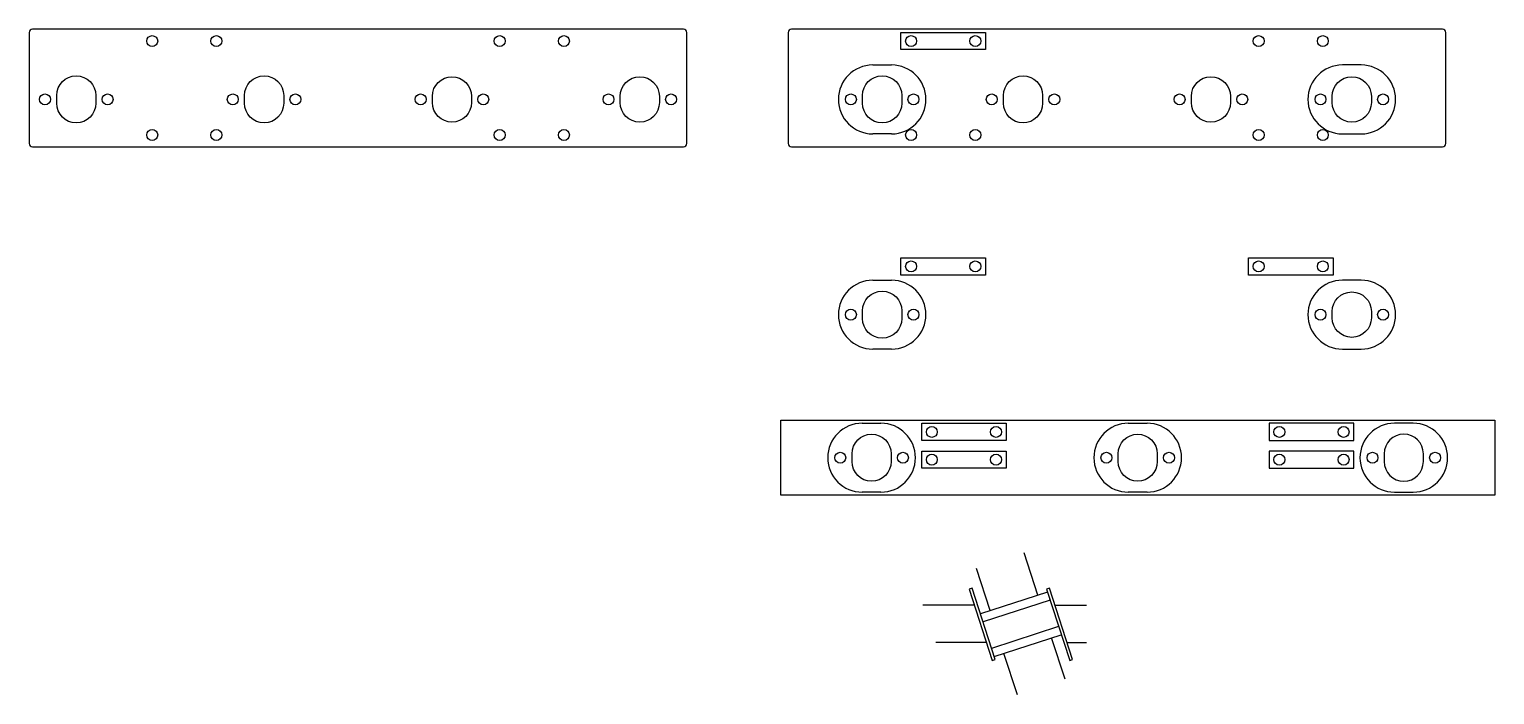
# Model space of a CAD drawing. Header units: millimetres. Extents: x -1 to 467, y -206 to 7.
import ezdxf

# ---------------------------------------------------------------- set-up
doc = ezdxf.new("R2010")
doc.units = ezdxf.units.MM

msp = doc.modelspace()

# ---------------------------------------------------------------- linework, layer by layer
for points in [[(0, -31), (208, -31, 0.414214), (209, -30), (209, 5.5, 0.414214), (208, 6.5), (0, 6.5, 0.414214), (-1, 5.5), (-1, -30, 0.414214)], [(242.41, -31), (450.41, -31, 0.414214), (451.41, -30), (451.41, 5.5, 0.414214), (450.41, 6.5), (242.41, 6.5, 0.414214), (241.41, 5.5), (241.41, -30, 0.414214)], [(7.75, -17.14), (7.75, -14.64, -1), (20.25, -14.64), (20.25, -17.14, -1)], [(67.75, -17.14), (67.75, -14.64, -1), (80.25, -14.64), (80.25, -17.14, -1)], [(127.75, -16.89), (127.75, -14.89, -1), (140.25, -14.89), (140.25, -16.89, -1)], [(187.75, -16.89), (187.75, -14.89, -1), (200.25, -14.89), (200.25, -16.89, -1)], [(265.16, -17.14), (265.16, -14.64, -1), (277.66, -14.64), (277.66, -17.14, -1)], [(310.16, -17.14), (310.16, -14.64, -1), (322.66, -14.64), (322.66, -17.14, -1)], [(370.16, -16.89), (370.16, -14.89, -1), (382.66, -14.89), (382.66, -16.89, -1)], [(415.16, -16.89), (415.16, -14.89, -1), (427.66, -14.89), (427.66, -16.89, -1)], [(265.16, -85.88), (265.16, -83.38, -1), (277.66, -83.38), (277.66, -85.88, -1)], [(415.16, -85.63), (415.16, -83.63, -1), (427.66, -83.63), (427.66, -85.63, -1)], [(261.78, -131.58), (261.78, -129.08, -1), (274.28, -129.08), (274.28, -131.58, -1)], [(346.78, -131.58), (346.78, -129.08, -1), (359.28, -129.08), (359.28, -131.58, -1)], [(444.28, -131.58), (444.28, -129.08, 1), (431.78, -129.08), (431.78, -131.58, 1)]]:
    msp.add_lwpolyline(points, format="xyb", close=True)
for points in [[(277.41, 5.5), (304.41, 5.5), (304.41, 0), (277.41, 0)], [(277.41, -66.49), (304.41, -66.49), (304.41, -71.99), (277.41, -71.99)], [(388.41, -66.49), (415.41, -66.49), (415.41, -71.99), (388.41, -71.99)], [(284.03, -119.33), (311.03, -119.33), (311.03, -124.83), (284.03, -124.83)], [(422.03, -119.33), (395.03, -119.33), (395.03, -124.83), (422.03, -124.83)], [(284.03, -128.19), (311.03, -128.19), (311.03, -133.69), (284.03, -133.69)], [(422.03, -128.19), (395.03, -128.19), (395.03, -133.69), (422.03, -133.69)]]:
    msp.add_lwpolyline(points, close=True)
for points in [[(268.41, -4.89), (274.41, -4.89)], [(424.41, -4.89), (418.41, -4.89)], [(274.41, -26.89), (268.41, -26.89)], [(418.41, -26.89), (424.41, -26.89)], [(268.41, -73.63), (274.41, -73.63)], [(424.41, -73.63), (418.41, -73.63)], [(274.41, -95.63), (268.41, -95.63)], [(418.41, -95.63), (424.41, -95.63)], [(239, -142.33), (239, -118.33), (467.05, -118.33), (467.05, -142.33), (239, -142.33)], [(265.03, -119.33), (271.03, -119.33)], [(350.03, -119.33), (356.03, -119.33)], [(441.03, -119.33), (435.03, -119.33)], [(271.03, -141.33), (265.03, -141.33)], [(356.03, -141.33), (350.03, -141.33)], [(435.03, -141.33), (441.03, -141.33)], [(321.1, -174.22), (316.72, -160.73)], [(305.88, -179.17), (301.5, -165.68)], [(299.17, -172.27), (306.59, -195.09), (307.54, -194.78), (300.12, -171.96), (299.17, -172.27)], [(323.88, -172.27), (331.3, -195.09), (332.25, -194.78), (324.83, -171.96), (323.88, -172.27)], [(300.83, -177.37), (284.36, -177.37)], [(324.19, -173.22), (302.79, -180.17)], [(325.04, -175.84), (303.64, -182.79)], [(324.19, -173.22), (325.89, -178.45)], [(326.59, -177.37), (336.7, -177.37)], [(327.78, -184.27), (306.38, -191.22)], [(307.23, -193.83), (328.63, -186.88)], [(304.73, -189.37), (288.6, -189.37)], [(329.82, -201.07), (325.54, -187.89)], [(330.49, -189.37), (336.7, -189.37)], [(314.6, -206.01), (310.32, -192.83)]]:
    msp.add_lwpolyline(points)
for centre in [(38.25, 2.75), (58.75, 2.75), (149.25, 2.75), (169.75, 2.75), (280.66, 2.75), (301.16, 2.75), (391.66, 2.75), (412.16, 2.75), (4, -15.89), (24, -15.89), (64, -15.89), (84, -15.89), (124, -15.89), (144, -15.89), (184, -15.89), (204, -15.89), (261.41, -15.89), (281.41, -15.89), (306.41, -15.89), (326.41, -15.89), (366.41, -15.89), (386.41, -15.89), (411.41, -15.89), (431.41, -15.89), (38.25, -27.25), (58.75, -27.25), (149.25, -27.25), (169.75, -27.25), (280.66, -27.25), (301.16, -27.25), (391.66, -27.25), (412.16, -27.25), (280.66, -69.24), (301.16, -69.24), (391.66, -69.24), (412.16, -69.24), (261.41, -84.63), (281.41, -84.63), (411.41, -84.63), (431.41, -84.63), (287.28, -122.08), (307.78, -122.08), (398.28, -122.08), (418.78, -122.08), (258.03, -130.33), (278.03, -130.33), (287.28, -130.94), (307.78, -130.94), (343.03, -130.33), (363.03, -130.33), (398.28, -130.94), (418.78, -130.94), (428.03, -130.33), (448.03, -130.33)]:
    msp.add_circle(centre, 1.75)
for centre, start, end in [((268.41, -15.89), 90, 270), ((274.41, -15.89), 270, 90), ((418.41, -15.89), 90, 270), ((424.41, -15.89), 270, 90), ((268.41, -84.63), 90, 270), ((274.41, -84.63), 270, 90), ((418.41, -84.63), 90, 270), ((424.41, -84.63), 270, 90), ((265.03, -130.33), 90, 270), ((271.03, -130.33), 270, 90), ((350.03, -130.33), 90, 270), ((356.03, -130.33), 270, 90), ((435.03, -130.33), 90, 270), ((441.03, -130.33), 270, 90)]:
    msp.add_arc(centre, 11, start, end)

doc.saveas('drawing.dxf')
